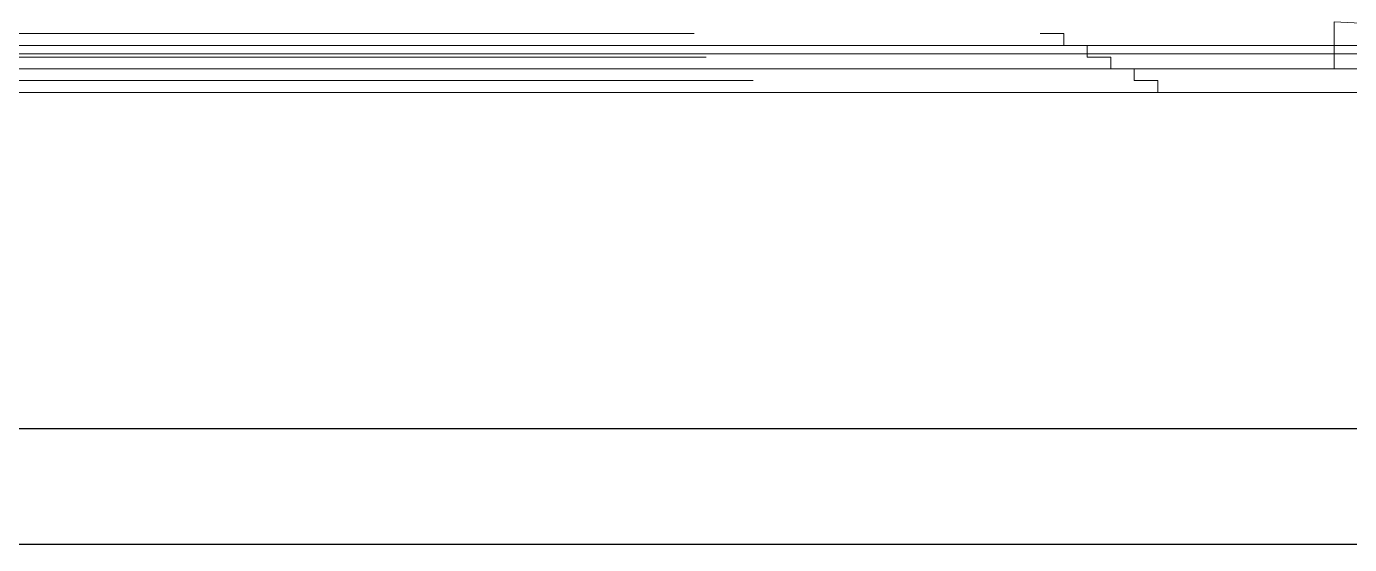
# Model space of a CAD drawing. Header units: millimetres. Extents: x -113526 to 211532, y -79714 to 28306.
# Drawn here: x 69287 to 72206, y -17174 to -16029 of the extents above; entities that cross this region are included whole.
import ezdxf

# ---------------------------------------------------------------- set-up
doc = ezdxf.new("R2010")
doc.units = ezdxf.units.MM
doc.layers.add('填充图样', color=38, linetype='Continuous')

msp = doc.modelspace()

# ---------------------------------------------------------------- linework, layer by layer
at = {"color": 250}
msp.add_line((87797.4, -16917.6), (64799, -16917.6), dxfattribs=at)
at = {"color": 4}
msp.add_line((88053.4, -17173.6), (64160, -17173.6), dxfattribs=at)
at = {"layer": '填充图样', "lineweight": 5, "extrusion": (2e-16, 1, -2e-16)}
for p, q in [((68615.3, -16045.1, -133.4), (70760.3, -16045.1, -133.4)), ((71523.6, -16045.1, 2701.4), (71523.6, -16045.1, 2199.8)), ((68615.3, -16071, -185.3), (70760.3, -16071, -185.3)), ((69432, -16071, 12126.2), (69432, -16071, 14909)), ((69951, -16071, 12126.2), (69951, -16071, 14909)), ((71397.1, -16071, 14909), (69951, -16071, 14909)), ((71189.5, -16071, 14380.3), (70229.4, -16071, 14380.3)), ((70229.4, -16071, 12460.1), (71397.1, -16071, 12460.1)), ((70229.4, -16071, 14380.3), (70229.4, -16071, 12460.1)), ((71189.5, -16071, 14354.4), (70255.4, -16071, 14354.4)), ((70255.4, -16071, 12486.1), (71397.1, -16071, 12486.1)), ((70255.4, -16071, 14354.4), (70255.4, -16071, 12486.1)), ((71371.2, -16071, 14909), (71371.2, -16071, 14561.9)), ((71397.1, -16071, 14909), (71397.1, -16071, 14561.9)), ((71967.9, -16071, 11531.8), (71498.6, -16071, 11337.2)), ((71575.5, -16071, 2701.4), (71575.5, -16071, 2199.8)), ((71682.5, -16071, 12174.7), (71682.5, -16071, 11399.4)), ((71708.5, -16071, 12174.7), (71708.5, -16071, 11399.4)), ((72380, -16071, 11840.9), (71967.9, -16071, 11531.8)), ((68615.3, -16097, -237.2), (70760.3, -16097, -237.2)), ((70760.3, -16097, 48.2), (70760.3, -16097, -263.1)), ((71627.4, -16097, 2701.4), (71627.4, -16097, 2199.8)), ((68589.3, -16122.9, -289.1), (70786.3, -16122.9, -289.1)), ((69743.3, -16122.9, -1563), (69940, -16122.9, -726.9)), ((69940, -16122.9, -726.9), (70837.7, -16122.9, -321.1)), ((70786.3, -16122.9, -289.1), (70786.3, -16122.9, -263.1)), ((70837.7, -16122.9, -321.1), (72018.2, -16122.9, -210.4)), ((72633.1, -16122.9, 1043.8), (71587.8, -16122.9, 1043.8)), ((71624.7, -16122.9, 278.7), (73442.5, -16122.9, 278.7)), ((72172.5, -16122.9, 204.1), (71653.5, -16122.9, 204.1)), ((72172.5, -16122.9, 790.1), (71653.5, -16122.9, 790.1)), ((71679.3, -16122.9, 2701.4), (71679.3, -16122.9, 2199.8)), ((71682.5, -16122.9, 11372.5), (71682.5, -16122.9, 2681.1)), ((71682.5, -16122.9, 2681.1), (72357.2, -16122.9, 2681.1)), ((71708.5, -16122.9, 10938), (71708.5, -16122.9, 2707)), ((71708.5, -16122.9, 2707), (72331.3, -16122.9, 2707)), ((71735.4, -16122.9, 158.5), (72608.5, -16122.9, 170.8)), ((72018.2, -16122.9, -210.4), (73149.5, -16122.9, 10.9)), ((72169.6, -16122.9, 2196.7), (72870.2, -16122.9, 2196.7)), ((72712.9, -16122.9, 771.7), (72195.5, -16122.9, 771.7)), ((68537.4, -16148.9, -341), (70838.2, -16148.9, -341)), ((70838.2, -16148.9, -341), (70838.2, -16148.9, -263.1)), ((71731.2, -16148.9, 2701.4), (71731.2, -16148.9, 2199.8)), ((68485.5, -16174.8, -392.9), (70890.1, -16174.8, -392.9)), ((70530.3, -16174.8, -6887.4), (70714.7, -16174.8, -5965.1)), ((70714.7, -16174.8, -5965.1), (70899.2, -16174.8, -4686.3)), ((70760.3, -16174.8, -263.1), (70967.9, -16174.8, -263.1)), ((70890.1, -16174.8, -392.9), (70890.1, -16174.8, -263.1)), ((70899.2, -16174.8, -4686.3), (71022.1, -16174.8, -3555)), ((70967.9, -16174.8, -263.1), (70967.9, -16174.8, 48.2)), ((71022.1, -16174.8, -3555), (71378.8, -16174.8, -2485.2)), ((71378.8, -16174.8, -2485.2), (71624.7, -16174.8, -1464.6)), ((71624.7, -16174.8, -1464.6), (71944.4, -16174.8, -665.4)), ((71783.1, -16174.8, 2701.4), (71783.1, -16174.8, 2199.8)), ((71944.4, -16174.8, -665.4), (72399.4, -16174.8, -407.2))]:
    msp.add_line(p, q, dxfattribs=at)
at = {"layer": '填充图样', "lineweight": 5, "extrusion": (0, -4e-16, -1)}
for p, q in [((71523.6, -16045.1, 2701.4), (71575.5, -16045.1, 2701.4)), ((71575.5, -16071, 2701.4), (71627.4, -16071, 2701.4)), ((71627.4, -16097, 2701.4), (71679.3, -16097, 2701.4)), ((71679.3, -16122.9, 2701.4), (71731.2, -16122.9, 2701.4)), ((71731.2, -16148.9, 2701.4), (71783.1, -16148.9, 2701.4))]:
    msp.add_line(p, q, dxfattribs=at)
at = {"layer": '填充图样', "lineweight": 5}
msp.add_line((65041, -16089.8, 7696.5), (74392.8, -16089.8, 7696.5), dxfattribs=at)
at = {"layer": '填充图样', "lineweight": 5, "extrusion": (2.00133e-16, 1, -2.00003e-16)}
msp.add_ellipse((71189.5, -16071, 14561.9), major_axis=(-207.5, 0, 4.2), ratio=1, start_param=3.121287, end_param=4.692083, dxfattribs=at)
at = {"layer": '填充图样', "lineweight": 5, "extrusion": (2.0041e-16, 1, -1.99997e-16)}
msp.add_ellipse((71189.5, -16071, 14561.9), major_axis=(181.6, 0, 1.2), ratio=1, start_param=0.00668, end_param=1.577476, dxfattribs=at)
at = {"layer": '填充图样', "lineweight": 5, "extrusion": (1.99918e-16, 1, -1.99999e-16)}
msp.add_ellipse((70359.2, -16071, 15064.7), major_axis=(-1037.8, 0, 15.3), ratio=1, start_param=2.977976, end_param=3.126866, dxfattribs=at)
at = {"layer": '填充图样', "lineweight": 5, "extrusion": (1.99898e-16, 1, -2e-16)}
msp.add_ellipse((71397.1, -16071, 12174.7), major_axis=(311.4, 0, 1.1), ratio=1, start_param=-1.567104, end_param=0.003692, dxfattribs=at)
at = {"layer": '填充图样', "lineweight": 5, "extrusion": (1.99878e-16, 1, -2e-16)}
msp.add_ellipse((71397.1, -16071, 12174.7), major_axis=(-285.4, 0, 0), ratio=1, start_param=1.570707, end_param=3.141504, dxfattribs=at)
at = {"layer": '填充图样', "lineweight": 5}
for points in [[(74248.3, -16122.9, 204.1), (74248.3, -16122.9, 790.1), (72172.5, -16019.1, 790.1), (72172.5, -16019.1, 204.1)], [(72172.5, -16019.1, 204.1), (72705, -16045.8, 204.1), (72705, -16122.9, 204.1), (72172.5, -16122.9, 204.1)], [(72172.5, -16019.1, 790.1), (72705, -16045.8, 790.1), (72705, -16122.9, 790.1), (72172.5, -16122.9, 790.1)]]:
    msp.add_3dface(points, dxfattribs=at)
for points, invisible_edges in [([(71523.6, -16174.8, 2701.4), (71575.5, -16071, 2701.4), (71575.5, -16045.1, 2701.4), (71523.6, -16045.1, 2701.4)], 9), ([(71523.6, -16174.8, 2701.4), (71627.4, -16097, 2701.4), (71627.4, -16071, 2701.4), (71575.5, -16071, 2701.4)], 9), ([(68589.3, -16097, -289.1), (68615.3, -16097, -263.1), (70760.3, -16097, -263.1), (70786.3, -16097, -289.1)], 7), ([(70760.3, -16097, -237.2), (70760.3, -16097, -263.1), (68615.3, -16097, -263.1), (68615.3, -16097, -237.2)], 2), ([(70760.3, -16097, -263.1), (70786.3, -16097, -289.1), (70786.3, -16097, -263.1)], 1), ([(71523.6, -16174.8, 2701.4), (71679.3, -16122.9, 2701.4), (71679.3, -16097, 2701.4), (71627.4, -16097, 2701.4)], 9), ([(70838.2, -16122.9, -341), (70786.3, -16122.9, -289.1), (68589.3, -16122.9, -289.1), (68537.4, -16122.9, -341)], 5), ([(70786.3, -16122.9, -263.1), (70838.2, -16122.9, -263.1), (70838.2, -16122.9, -341), (70786.3, -16122.9, -289.1)], 4), ([(71523.6, -16174.8, 2701.4), (71731.2, -16148.9, 2701.4), (71731.2, -16122.9, 2701.4), (71679.3, -16122.9, 2701.4)], 9), ([(68485.5, -16148.9, -392.9), (68537.4, -16148.9, -341), (70838.2, -16148.9, -341), (70890.1, -16148.9, -392.9)], 5), ([(70838.2, -16148.9, -341), (70890.1, -16148.9, -392.9), (70890.1, -16148.9, -263.1), (70838.2, -16148.9, -263.1)], 1), ([(71523.6, -16174.8, 2701.4), (71783.1, -16174.8, 2701.4), (71783.1, -16148.9, 2701.4), (71731.2, -16148.9, 2701.4)], 8)]:
    msp.add_3dface(points, dxfattribs=dict(at, invisible_edges=invisible_edges))

doc.saveas('drawing.dxf')
